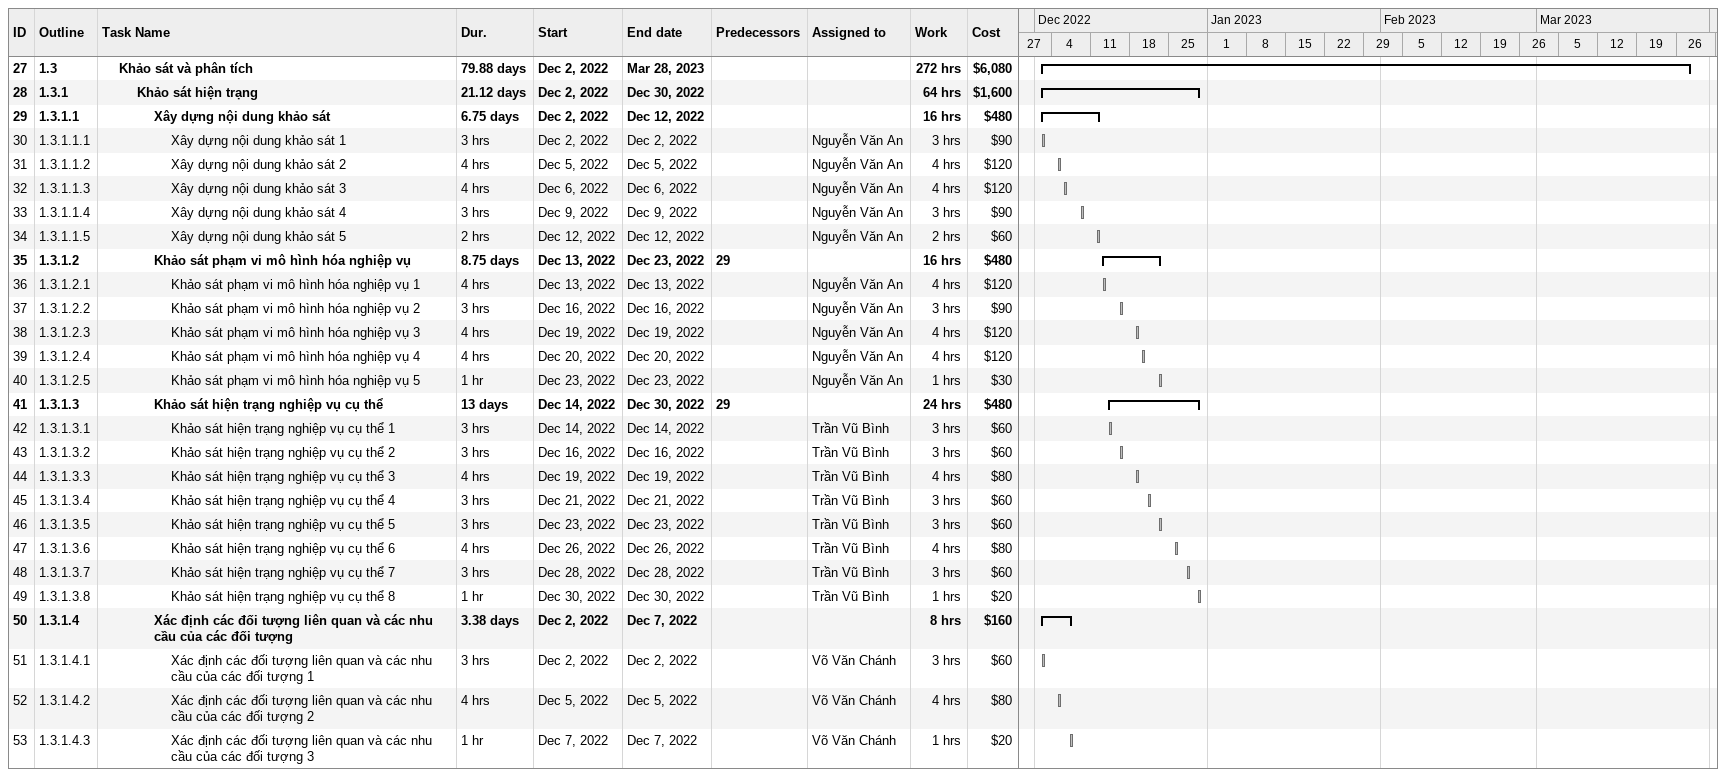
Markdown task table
| ID | WBS | Task | Duration | Start | Finish | Predecessors | Resources | Work (h) | Cost ($) |
|---|---|---|---|---|---|---|---|---|---|
| 27 | 1.3 | **Khảo sát và phân tích** | 79.88d | 2022-12-02 | 2023-03-28 |  |  | 272 | 6080 |
| 28 | 1.3.1 | **Khảo sát hiện trạng** | 21.12d | 2022-12-02 | 2022-12-30 |  |  | 64 | 1600 |
| 29 | 1.3.1.1 | **Xây dựng nội dung khảo sát** | 6.75d | 2022-12-02 | 2022-12-12 |  |  | 16 | 480 |
| 30 | 1.3.1.1.1 | Xây dựng nội dung khảo sát 1 | 3h | 2022-12-02 | 2022-12-02 |  | Nguyễn Văn An | 3 | 90 |
| 31 | 1.3.1.1.2 | Xây dựng nội dung khảo sát 2 | 4h | 2022-12-05 | 2022-12-05 |  | Nguyễn Văn An | 4 | 120 |
| 32 | 1.3.1.1.3 | Xây dựng nội dung khảo sát 3 | 4h | 2022-12-06 | 2022-12-06 |  | Nguyễn Văn An | 4 | 120 |
| 33 | 1.3.1.1.4 | Xây dựng nội dung khảo sát 4 | 3h | 2022-12-09 | 2022-12-09 |  | Nguyễn Văn An | 3 | 90 |
| 34 | 1.3.1.1.5 | Xây dựng nội dung khảo sát 5 | 2h | 2022-12-12 | 2022-12-12 |  | Nguyễn Văn An | 2 | 60 |
| 35 | 1.3.1.2 | **Khảo sát phạm vi mô hình hóa nghiệp vụ** | 8.75d | 2022-12-13 | 2022-12-23 | 29 |  | 16 | 480 |
| 36 | 1.3.1.2.1 | Khảo sát phạm vi mô hình hóa nghiệp vụ 1 | 4h | 2022-12-13 | 2022-12-13 |  | Nguyễn Văn An | 4 | 120 |
| 37 | 1.3.1.2.2 | Khảo sát phạm vi mô hình hóa nghiệp vụ 2 | 3h | 2022-12-16 | 2022-12-16 |  | Nguyễn Văn An | 3 | 90 |
| 38 | 1.3.1.2.3 | Khảo sát phạm vi mô hình hóa nghiệp vụ 3 | 4h | 2022-12-19 | 2022-12-19 |  | Nguyễn Văn An | 4 | 120 |
| 39 | 1.3.1.2.4 | Khảo sát phạm vi mô hình hóa nghiệp vụ 4 | 4h | 2022-12-20 | 2022-12-20 |  | Nguyễn Văn An | 4 | 120 |
| 40 | 1.3.1.2.5 | Khảo sát phạm vi mô hình hóa nghiệp vụ 5 | 1h | 2022-12-23 | 2022-12-23 |  | Nguyễn Văn An | 1 | 30 |
| 41 | 1.3.1.3 | **Khảo sát hiện trạng nghiệp vụ cụ thể** | 13d | 2022-12-14 | 2022-12-30 | 29 |  | 24 | 480 |
| 42 | 1.3.1.3.1 | Khảo sát hiện trạng nghiệp vụ cụ thể 1 | 3h | 2022-12-14 | 2022-12-14 |  | Trần Vũ Bình | 3 | 60 |
| 43 | 1.3.1.3.2 | Khảo sát hiện trạng nghiệp vụ cụ thể 2 | 3h | 2022-12-16 | 2022-12-16 |  | Trần Vũ Bình | 3 | 60 |
| 44 | 1.3.1.3.3 | Khảo sát hiện trạng nghiệp vụ cụ thể 3 | 4h | 2022-12-19 | 2022-12-19 |  | Trần Vũ Bình | 4 | 80 |
| 45 | 1.3.1.3.4 | Khảo sát hiện trạng nghiệp vụ cụ thể 4 | 3h | 2022-12-21 | 2022-12-21 |  | Trần Vũ Bình | 3 | 60 |
| 46 | 1.3.1.3.5 | Khảo sát hiện trạng nghiệp vụ cụ thể 5 | 3h | 2022-12-23 | 2022-12-23 |  | Trần Vũ Bình | 3 | 60 |
| 47 | 1.3.1.3.6 | Khảo sát hiện trạng nghiệp vụ cụ thể 6 | 4h | 2022-12-26 | 2022-12-26 |  | Trần Vũ Bình | 4 | 80 |
| 48 | 1.3.1.3.7 | Khảo sát hiện trạng nghiệp vụ cụ thể 7 | 3h | 2022-12-28 | 2022-12-28 |  | Trần Vũ Bình | 3 | 60 |
| 49 | 1.3.1.3.8 | Khảo sát hiện trạng nghiệp vụ cụ thể 8 | 1h | 2022-12-30 | 2022-12-30 |  | Trần Vũ Bình | 1 | 20 |
| 50 | 1.3.1.4 | **Xác định các đối tượng liên quan và các nhu cầu của các đối tượng** | 3.38d | 2022-12-02 | 2022-12-07 |  |  | 8 | 160 |
| 51 | 1.3.1.4.1 | Xác định các đối tượng liên quan và các nhu cầu của các đối tượng 1 | 3h | 2022-12-02 | 2022-12-02 |  | Võ Văn Chánh | 3 | 60 |
| 52 | 1.3.1.4.2 | Xác định các đối tượng liên quan và các nhu cầu của các đối tượng 2 | 4h | 2022-12-05 | 2022-12-05 |  | Võ Văn Chánh | 4 | 80 |
| 53 | 1.3.1.4.3 | Xác định các đối tượng liên quan và các nhu cầu của các đối tượng 3 | 1h | 2022-12-07 | 2022-12-07 |  | Võ Văn Chánh | 1 | 20 |
